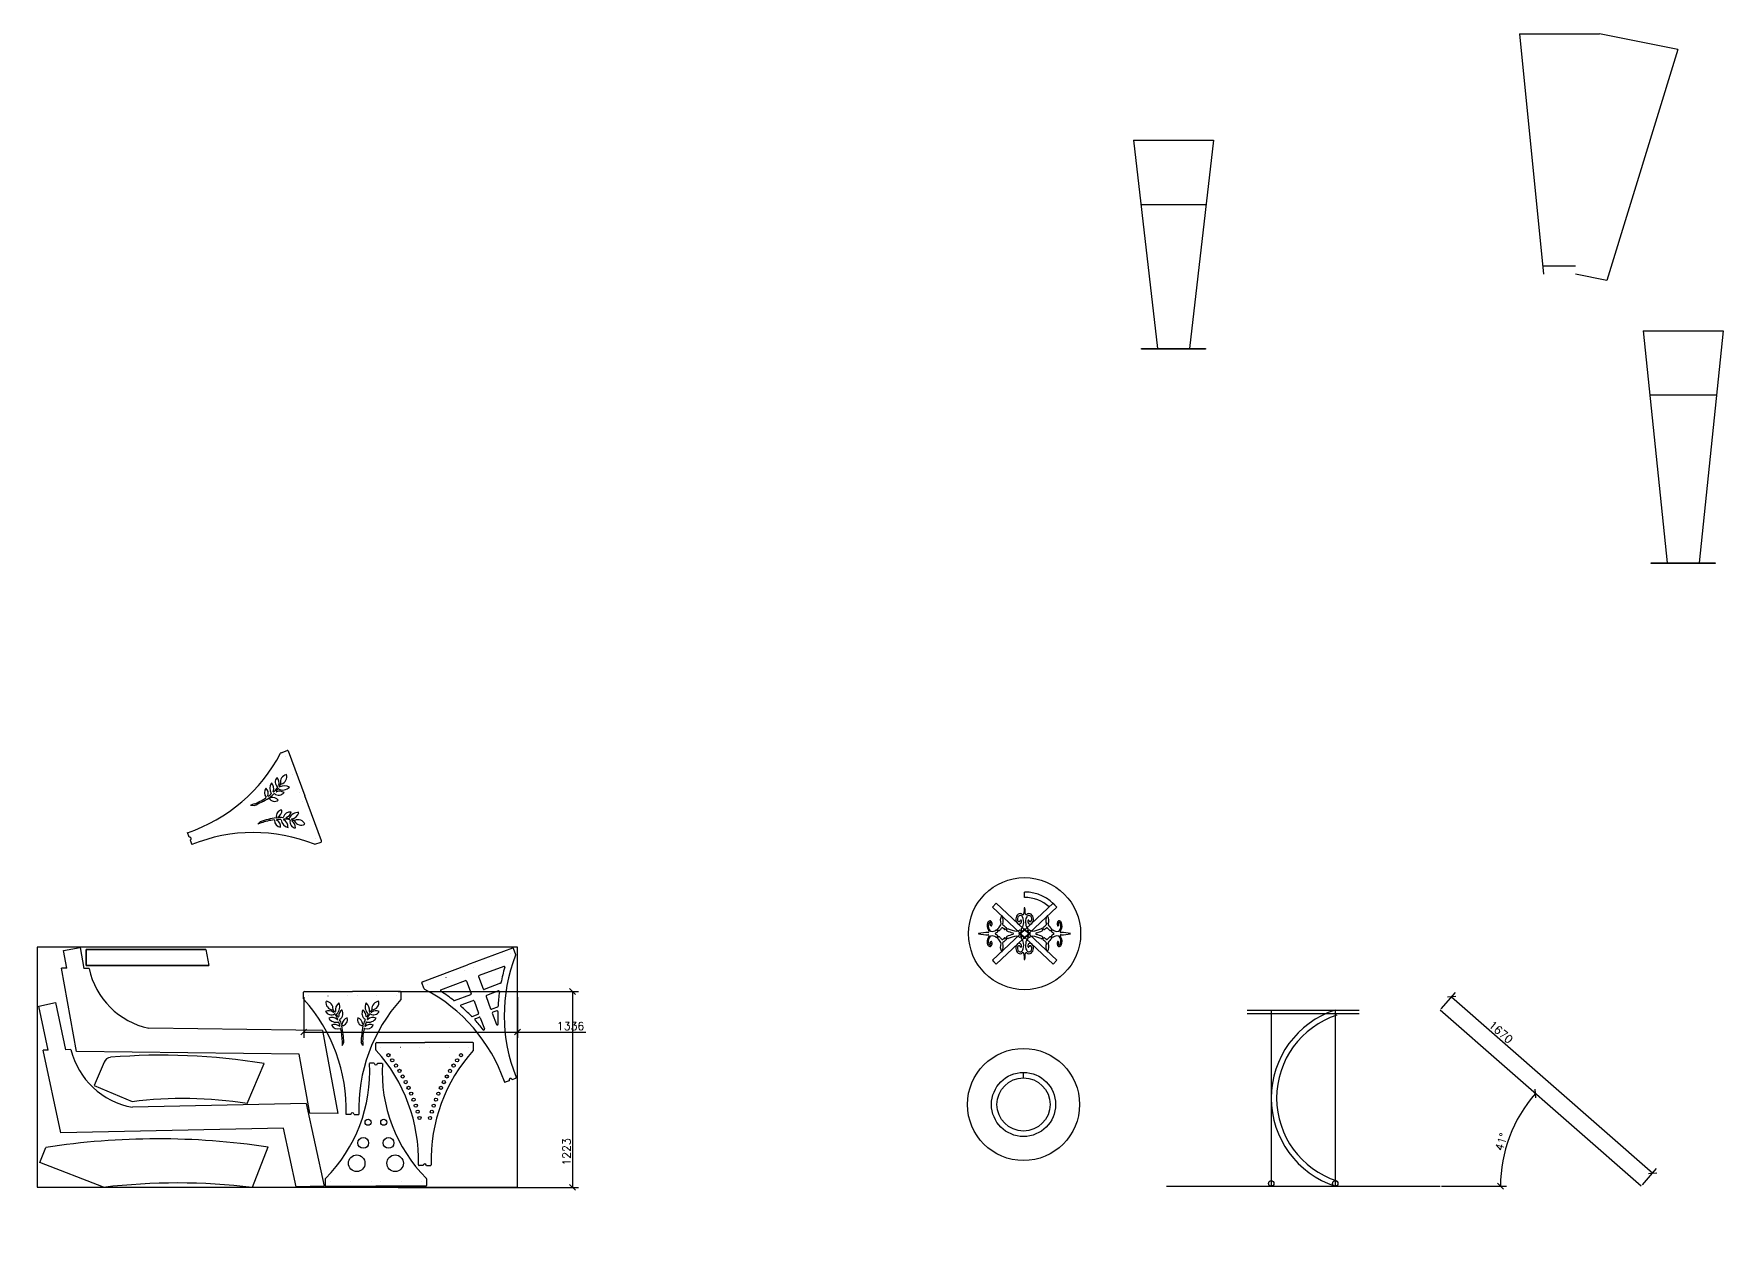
# Model space of a CAD drawing. Header units: millimetres. Extents: x -25270 to 56616, y 992 to 38275.
# Drawn here: x -18900 to -8347, y 12642 to 20163 of the extents above; entities that cross this region are included whole.
import ezdxf

# ---------------------------------------------------------------- set-up
doc = ezdxf.new("R2010")
doc.units = ezdxf.units.MM
doc.layers.add('Axe', color=1, linetype='Continuous')
doc.layers.add('POTCACH', color=7, linetype='Continuous')
doc.styles.add('DETX4', font='romans.shx', dxfattribs={"height": 50})
doc.dimstyles.new('DETX4', dxfattribs={"dimtxt": 50, "dimasz": 37, "dimexe": 37, "dimexo": 10, "dimgap": 12, "dimtad": 1, "dimdec": 0, "dimdsep": 46, "dimtxsty": 'DETX4', "dimblk": 'OBLIQUE', "dimcen": 0.09, "dimadec": 0, "dimazin": 0, "dimtfac": 1, "dimtdec": 0, "dimtix": 1, "dimtofl": 0, "dimtmove": 0, "dimatfit": 3, "dimldrblk": 'OBLIQUE', "dimfxl": 1, "dimtolj": 1, "dimtzin": 0, "dimarcsym": 0})

# ---------------------------------------------------------------- blocks, each defined once
blk = doc.blocks.new('A$C732B7F63')
at = {"layer": 'POTCACH'}
for p, q in [((866, 607), (1293, 607)), ((1293, 607), (1293, 506)), ((0, 0), (0, 271))]:
    blk.add_line(p, q, dxfattribs=at)
for centre, radius, start, end in [((-980, 4077), 3930, 284.4375, 298.0175), ((-1022, 4513), 4627, 282.7562, 300.0119)]:
    blk.add_arc(centre, radius, start, end, dxfattribs=at)
blk = doc.blocks.new('A$C12AD0848')
at = {"layer": 'POTCACH'}
for p, q in [((925, 269), (925, 540)), ((0, 158), (0, 0)), ((0, 0), (257, 0))]:
    blk.add_line(p, q, dxfattribs=at)
for centre, radius, start, end in [((1835, -3248), 3896, 103.507, 117.6845), ((1550, -2245), 2590, 103.9663, 119.9402), ((50, 158), 50, 120.0108, 180)]:
    blk.add_arc(centre, radius, start, end, dxfattribs=at)
blk = doc.blocks.new('A$C11045A7F')
at = {"layer": 'POTCACH'}
for p, q in [((948, 1536), (741, 470)), ((1068, 1366), (803, 0)), ((308, 170), (302, 138)), ((281, 32), (275, 0)), ((803, 0), (275, 0))]:
    blk.add_line(p, q, dxfattribs=at)
for points in [[(948, 1536), (1476, 1536), (1443, 1366), (1068, 1366)], [(281, 32), (0, 32), (0, 138), (302, 138)]]:
    blk.add_lwpolyline(points, dxfattribs=at)
blk.add_arc((293, 655), 485, 271.7926, 337.5983, dxfattribs=at)
blk = doc.blocks.new('A$C29BE4251')
for p, q in [((0, 722), (0, 763)), ((5, 768), (316, 768)), ((627, 768), (316, 768)), ((316, 768), (316, 768)), ((316, 768), (316, 768)), ((632, 722), (632, 763)), ((306, 0), (276, 0)), ((326, 0), (356, 0))]:
    blk.add_line(p, q)
for centre, radius in [((196, 624), 51.7), ((436, 624), 51.7), ((237, 497), 33.6), ((395, 497), 33.6), ((267, 368), 18.8), ((365, 368), 18.8)]:
    blk.add_circle(centre, radius)
for centre, radius, start, end in [((5, 763), 5, 90, 180), ((627, 763), 5, 0, 90), ((5, 722), 5, 180, 224.9812), ((5, 722), 5, 180, 224.9812), ((-666, 52), 943, 356.85, 44.9812), ((1298, 52), 943, 135.0188, 183.15), ((627, 722), 5, 315.0188, 0), ((316, 0), 10, 0, 180)]:
    blk.add_arc(centre, radius, start, end)
at = {"layer": 'POTCACH'}
for p, q in [((30, 740), (30, 740)), ((158, 740), (158, 740)), ((286, 740), (286, 740)), ((346, 740), (346, 740)), ((474, 740), (474, 740)), ((602, 740), (602, 740))]:
    blk.add_line(p, q, dxfattribs=at)
blk = doc.blocks.new('A$C5C5D1D19')
for p, q in [((0, 722), (0, 763)), ((5, 768), (305, 768)), ((605, 768), (305, 768)), ((610, 722), (610, 763)), ((241, 454), (241, 431)), ((241, 430), (251, 450)), ((369, 430), (359, 450)), ((369, 454), (369, 431)), ((295, 0), (265, 0)), ((315, 0), (345, 0))]:
    blk.add_line(p, q)
for centre, radius, start, end in [((5, 763), 5, 90, 180), ((605, 763), 5, 0, 90), ((5, 722), 5, 180, 222.0372), ((-761, 31), 1027, 358.2585, 42.0372), ((157, 600), 47.5, 54.5503, 114.9228), ((172, 660), 38.1, 205.7988, 304.5813), ((186, 699), 46.8, 171.4764, 262.3739), ((137, 660), 46.8, 355.6806, 86.2469), ((180, 651), 2, 32.9525, 82.3739), ((-131, 449), 373, 31.0252, 32.9525), ((185, 656), 2, 175.6806, 220.4828), ((-44, 460), 299, 36.9446, 40.4828), ((186, 640), 2, 234.5503, 31.0252), ((197, 641), 2, 216.9446, 9.2694), ((255, 651), 57.1, 128.0831, 189.2694), ((167, 671), 58.9, 312.4962, 25.5226), ((270, 612), 50.8, 126.1481, 180.6785), ((203, 631), 42.8, 301.9368, 31.3104), ((1371, 31), 1027, 137.9628, 181.7415), ((407, 631), 42.8, 148.6896, 238.0632), ((340, 612), 50.8, 359.3215, 53.8519), ((443, 671), 58.9, 154.4774, 227.5038), ((355, 651), 57.1, 350.7306, 51.9169), ((413, 641), 2, 170.7306, 323.0554), ((654, 460), 299, 139.5172, 143.0554), ((438, 660), 38.1, 235.4187, 334.2012), ((741, 449), 373, 147.0475, 148.9748), ((424, 640), 2, 148.9748, 305.4497), ((452, 600), 47.5, 65.0772, 125.4497), ((473, 660), 46.8, 93.7531, 184.3194), ((425, 656), 2, 319.5172, 4.3194), ((430, 651), 2, 97.6261, 147.0475), ((424, 699), 46.8, 277.6261, 8.5236), ((605, 722), 5, 317.9628, 0), ((177, 556), 48.9, 47.7777, 114.3735), ((205, 633), 57.8, 214.0054, 282.0804), ((194, 518), 43.7, 47.5497, 116.5671), ((214, 580), 45.3, 209.6908, 289.1178), ((194, 627), 2, 39.8886, 124.5813), ((130, 573), 85.6, 14.2002, 39.8886), ((208, 626), 2, 132.4962, 213.2736), ((-44, 460), 299, 30.127, 33.2736), ((211, 594), 2, 227.7777, 14.2002), ((217, 612), 2, 210.127, 0.6785), ((217, 574), 2, 19.7024, 102.0804), ((-131, 449), 373, 16.0769, 19.7024), ((225, 552), 2, 227.5497, 16.0769), ((227, 593), 2, 121.9368, 208.1154), ((106, 528), 135, 15.1572, 28.1154), ((229, 535), 2, 13.3774, 109.1178), ((-131, 449), 373, 0.6839, 13.3774), ((238, 564), 2, 195.1572, 354.097), ((241, 553), 2, 95.3833, 190.7071), ((-471, 418), 723, 2.5299, 10.7071), ((286, 559), 46, 107.8117, 174.097), ((237, 591), 36.6, 275.3833, 18.5225), ((373, 591), 36.6, 161.4775, 264.6167), ((324, 559), 46, 5.903, 72.1883), ((1081, 418), 723, 169.2929, 177.4701), ((369, 553), 2, 349.2929, 84.6167), ((741, 449), 373, 166.6226, 179.3161), ((372, 564), 2, 185.903, 344.8428), ((504, 528), 135, 151.8846, 164.8428), ((381, 535), 2, 70.8822, 166.6226), ((396, 580), 45.3, 250.8822, 330.3092), ((741, 449), 373, 160.2976, 163.9231), ((385, 552), 2, 163.9231, 312.4503), ((383, 593), 2, 331.8846, 58.0632), ((416, 518), 43.7, 63.4329, 132.4503), ((392, 574), 2, 77.9196, 160.2976), ((393, 612), 2, 179.3215, 329.873), ((405, 633), 57.8, 257.9196, 325.9946), ((654, 460), 299, 146.7264, 149.873), ((398, 594), 2, 165.7998, 312.2223), ((479, 573), 85.6, 140.1114, 165.7998), ((433, 556), 48.9, 65.6265, 132.2223), ((402, 626), 2, 326.7264, 47.5038), ((415, 627), 2, 55.4187, 140.1114), ((305, 0), 10, 0, 180)]:
    blk.add_arc(centre, radius, start, end)
at = {"layer": 'POTCACH'}
for p, q in [((30, 740), (30, 740)), ((152, 740), (153, 740)), ((275, 740), (275, 740)), ((335, 740), (335, 740)), ((457, 740), (457, 740)), ((580, 740), (580, 740))]:
    blk.add_line(p, q, dxfattribs=at)
blk = doc.blocks.new('_OBLIQUE')
at = {"color": 0, "linetype": 'ByBlock'}
blk.add_line((-0.5, -0.5), (0.5, 0.5), dxfattribs=at)
blk = doc.blocks.new('*D84')
at = {"color": 0, "lineweight": -2, "transparency": 16777216}
blk.add_line((-10106, 12967), (-9701, 12967), dxfattribs=at)
blk.add_arc((-8859, 12967), 879, 138.8108, 180, dxfattribs=at)
at = {"layer": 'Defpoints', "color": 0, "transparency": 16777216}
for p in [(-10116, 14067), (-9639, 13373), (-11825, 12967), (-10116, 12967), (-8859, 12967)]:
    blk.add_point(p, dxfattribs=at)
at = {"color": 0, "lineweight": -2, "transparency": 16777216, "xscale": 37, "yscale": 37, "zscale": 37}
for p, rotation in [((-9520, 13546), 48.81084799381671), ((-9738, 12967), 270)]:
    blk.add_blockref('_OBLIQUE', p, dxfattribs=dict(at, rotation=rotation))
at = {"color": 0, "transparency": 16777216, "insert": (-9732, 13244), "char_height": 50, "attachment_point": 5, "rotation": 72.4034, "style": 'DETX4'}
blk.add_mtext('\\A1;41°', dxfattribs=at)
blk = doc.blocks.new('*D85')
at = {"color": 0, "lineweight": -2, "transparency": 16777216}
for p, q in [((-10109, 14075), (-10020, 14177)), ((-10044, 14149), (-8787, 13049)), ((-8852, 12975), (-8763, 13077))]:
    blk.add_line(p, q, dxfattribs=at)
at = {"layer": 'Defpoints', "color": 0, "transparency": 16777216}
for p in [(-10116, 14067), (-8787, 13049), (-8859, 12967)]:
    blk.add_point(p, dxfattribs=at)
at = {"color": 0, "lineweight": -2, "transparency": 16777216, "xscale": 37, "yscale": 37, "zscale": 37}
for p, rotation in [((-10044, 14149), 138.8108479938166), ((-8787, 13049), 318.8108479938165)]:
    blk.add_blockref('_OBLIQUE', p, dxfattribs=dict(at, rotation=rotation))
at = {"color": 0, "transparency": 16777216, "insert": (-9736, 13929), "char_height": 50, "attachment_point": 5, "rotation": 318.8108, "style": 'DETX4'}
blk.add_mtext('\\A1;1670', dxfattribs=at)
blk = doc.blocks.new('A$C0C0F7FC1')
for p, q in [((0, 722), (0, 763)), ((5, 768), (305, 768)), ((605, 768), (305, 768)), ((610, 722), (610, 763)), ((95, 680), (260, 680)), ((265, 675), (265, 593)), ((345, 675), (345, 593)), ((514, 680), (350, 680)), ((151, 588), (260, 588)), ((180, 548), (260, 548)), ((265, 543), (265, 461)), ((345, 543), (345, 461)), ((459, 588), (350, 588)), ((430, 548), (350, 548)), ((220, 456), (260, 456)), ((233, 436), (260, 436)), ((265, 431), (265, 356)), ((345, 431), (345, 356)), ((389, 456), (350, 456)), ((377, 436), (350, 436)), ((295, 0), (270, 0)), ((315, 0), (340, 0))]:
    blk.add_line(p, q)
for centre, radius, start, end in [((5, 763), 5, 90, 180), ((605, 763), 5, 0, 90), ((5, 722), 5, 180, 222.0372), ((-761, 31), 1027, 358.5448, 42.0372), ((95, 675), 5, 90, 216.929), ((-761, 31), 1067, 31.6211, 36.929), ((260, 675), 5, 0, 90), ((1371, 31), 1027, 137.9628, 181.4552), ((350, 675), 5, 90, 180), ((1371, 31), 1067, 143.071, 148.3789), ((514, 675), 5, 323.071, 90), ((605, 722), 5, 317.9628, 0), ((151, 593), 5, 211.6211, 270), ((180, 543), 5, 90, 208.5312), ((-761, 31), 1067, 23.6477, 28.5312), ((260, 593), 5, 270, 0), ((260, 543), 5, 0, 90), ((350, 593), 5, 180, 270), ((350, 543), 5, 90, 180), ((1371, 31), 1067, 151.4688, 156.3523), ((430, 543), 5, 331.4688, 90), ((459, 593), 5, 270, 328.3789), ((220, 461), 5, 203.6477, 270), ((233, 431), 5, 90, 201.9078), ((-761, 31), 1067, 17.6559, 21.9078), ((260, 461), 5, 270, 0), ((260, 431), 5, 0, 90), ((350, 461), 5, 180, 270), ((350, 431), 5, 90, 180), ((1371, 31), 1067, 158.0922, 162.3441), ((377, 431), 5, 338.0922, 90), ((389, 461), 5, 270, 336.3523), ((260, 356), 5, 197.6559, 0), ((350, 356), 5, 180, 342.3441), ((270, 5), 5, 178.5448, 270), ((305, 0), 10, 0, 180), ((340, 5), 5, 270, 1.4552)]:
    blk.add_arc(centre, radius, start, end)
at = {"layer": 'POTCACH'}
for p, q in [((30, 740), (30, 740)), ((152, 740), (153, 740)), ((275, 740), (275, 740)), ((335, 740), (335, 740)), ((457, 740), (457, 740)), ((580, 740), (580, 740))]:
    blk.add_line(p, q, dxfattribs=at)
blk = doc.blocks.new('A$C0FE32CBF')
for p, q in [((0, 722), (0, 763)), ((5, 768), (305, 768)), ((605, 768), (305, 768)), ((610, 722), (610, 763)), ((295, 0), (270, 0)), ((315, 0), (340, 0))]:
    blk.add_line(p, q)
for centre in [(78, 689), (102, 657), (125, 624), (485, 624), (507, 657), (531, 689), (147, 591), (167, 556), (186, 521), (424, 521), (443, 556), (463, 591), (204, 485), (220, 449), (390, 449), (406, 485), (235, 411), (249, 374), (261, 336), (349, 336), (361, 374), (375, 411), (272, 297), (338, 297)]:
    blk.add_circle(centre, 10)
for centre, radius, start, end in [((5, 763), 5, 90, 180), ((605, 763), 5, 0, 90), ((5, 722), 5, 180, 222.0372), ((-761, 31), 1027, 358.5448, 42.0372), ((1371, 31), 1027, 137.9628, 181.4552), ((605, 722), 5, 317.9628, 0), ((270, 5), 5, 178.5448, 270), ((305, 0), 10, 0, 180), ((340, 5), 5, 270, 1.4552)]:
    blk.add_arc(centre, radius, start, end)
at = {"layer": 'POTCACH'}
for p, q in [((30, 740), (30, 740)), ((152, 740), (153, 740)), ((275, 740), (275, 740)), ((335, 740), (335, 740)), ((457, 740), (457, 740)), ((580, 740), (580, 740))]:
    blk.add_line(p, q, dxfattribs=at)
blk = doc.blocks.new('*D255')
at = {"layer": 'Defpoints', "color": 0, "transparency": 16777216}
for p in [(-17214, 14158), (-15878, 14158), (-15878, 13930)]:
    blk.add_point(p, dxfattribs=at)
at = {"layer": 'POTCACH', "color": 0, "lineweight": -2, "transparency": 16777216}
for p, q in [((-17214, 14148), (-17214, 13893)), ((-15878, 14148), (-15878, 13893)), ((-17214, 13930), (-15878, 13930)), ((-15878, 13930), (-15451, 13930))]:
    blk.add_line(p, q, dxfattribs=at)
at = {"layer": 'POTCACH', "color": 0, "lineweight": -2, "transparency": 16777216, "xscale": 37, "yscale": 37, "zscale": 37, "rotation": 180}
blk.add_blockref('_OBLIQUE', (-17214, 13930), dxfattribs=at)
at = {"layer": 'POTCACH', "color": 0, "lineweight": -2, "transparency": 16777216, "xscale": 37, "yscale": 37, "zscale": 37}
blk.add_blockref('_OBLIQUE', (-15878, 13930), dxfattribs=at)
at = {"layer": 'POTCACH', "color": 0, "transparency": 16777216, "insert": (-15547, 13967), "char_height": 50, "attachment_point": 5, "style": 'DETX4'}
blk.add_mtext('\\A1;1336', dxfattribs=at)
blk = doc.blocks.new('*D256')
at = {"layer": 'Defpoints', "color": 0, "transparency": 16777216}
for p in [(-16634, 14183), (-16634, 12960), (-15535, 12960)]:
    blk.add_point(p, dxfattribs=at)
at = {"layer": 'POTCACH', "color": 0, "lineweight": -2, "transparency": 16777216}
for p, q in [((-16624, 14183), (-15498, 14183)), ((-15535, 14183), (-15535, 12960)), ((-16624, 12960), (-15498, 12960))]:
    blk.add_line(p, q, dxfattribs=at)
at = {"layer": 'POTCACH', "color": 0, "lineweight": -2, "transparency": 16777216, "xscale": 37, "yscale": 37, "zscale": 37}
for p, rotation in [((-15535, 14183), 90), ((-15535, 12960), 270)]:
    blk.add_blockref('_OBLIQUE', p, dxfattribs=dict(at, rotation=rotation))
at = {"layer": 'POTCACH', "color": 0, "transparency": 16777216, "insert": (-15572, 13181), "char_height": 50, "attachment_point": 5, "rotation": 90, "style": 'DETX4'}
blk.add_mtext('\\A1;1223', dxfattribs=at)

msp = doc.modelspace()

# ---------------------------------------------------------------- linework, layer by layer
for p, q in [((-9619.6, 20163.4), (-9119.6, 20163.4)), ((-9619.6, 20163.4), (-9469.6, 18663.4)), ((-8629.5, 20064.4), (-9119.6, 20163.4)), ((-8629.5, 20064.4), (-9073.6, 18623.8)), ((-12030.7, 19498.3), (-11530.7, 19498.3)), ((-12030.7, 19498.3), (-11880.7, 18198.3)), ((-11530.7, 19498.3), (-11680.7, 18198.3)), ((-11530.7, 19498.3), (-11680.7, 18198.3)), ((-11984.6, 19098.3), (-11576.9, 19098.3)), ((-9469.6, 18713.4), (-9269.6, 18713.4)), ((-9073.6, 18623.8), (-9269.6, 18663.4)), ((-8846.9, 18309.2), (-8346.9, 18309.2)), ((-8846.9, 18309.2), (-8696.9, 16859.2)), ((-8346.9, 18309.2), (-8496.9, 16859.2)), ((-8346.9, 18309.2), (-8496.9, 16859.2)), ((-11880.7, 18198.3), (-11680.7, 18198.3)), ((-8803, 17909.2), (-8390.8, 17909.2)), ((-8696.9, 16859.2), (-8496.9, 16859.2)), ((-12710.8, 14770.1), (-12710.8, 14804.1)), ((-11320.3, 14067.4), (-10620.3, 14067.4)), ((-11320.3, 14046.4), (-10620.3, 14046.4)), ((-11170.3, 14067.4), (-11170.3, 12967.4)), ((-10770.3, 14067.4), (-10770.3, 12967.4)), ((-8858.8, 12967.4), (-10115.8, 14067.4)), ((-12717.5, 13643.4), (-12717.5, 13677.4)), ((-11824.9, 12967.4), (-10115.8, 12967.4))]:
    msp.add_line(p, q)
for points in [[(-11980.7, 18198.3), (-11580.7, 18198.3), (-11580.7, 18194.3), (-11980.7, 18194.3)], [(-8796.9, 16859.2), (-8396.9, 16859.2), (-8396.9, 16855.2), (-8796.9, 16855.2)], [(-12532.8, 14734.4), (-12509.5, 14709.6), (-12888.7, 14353.7), (-12912, 14378.5)], [(-12888.7, 14734.4), (-12912, 14709.6), (-12532.8, 14353.7), (-12509.5, 14378.5)]]:
    msp.add_lwpolyline(points, close=True)
for centre, radius in [((-12710.8, 14544.1), 350), ((-12717.5, 13477.4), 350), ((-12717.5, 13477.4), 200), ((-12717.5, 13477.4), 166), ((-11170.3, 12984.4), 17), ((-10770.3, 12984.4), 17)]:
    msp.add_circle(centre, radius)
for centre, radius, start, end in [((-12710.8, 14544.1), 260, 39.43297, 90), ((-12710.8, 14544.1), 226, 47.49584, 90), ((-12710.8, 14544.1), 260, 219.43297, 226.93084), ((-10592.2, 13517.4), 578.1, 107.94525, 252.05475), ((-10592.2, 13517.4), 544.1, 107.94525, 252.05475)]:
    msp.add_arc(centre, radius, start, end)
at = {"layer": 'Axe'}
for p, q in [((-12883.9, 14566), (-12880.1, 14562.5)), ((-12878.4, 14567.7), (-12874.7, 14564.4)), ((-12829.1, 14571.4), (-12825.3, 14574.9)), ((-12822.3, 14570.8), (-12818.4, 14574.4)), ((-12737.1, 14564.5), (-12733.2, 14560.9)), ((-12731.3, 14565.9), (-12727.6, 14562.6)), ((-12693.9, 14562.6), (-12690.2, 14565.9)), ((-12688.3, 14560.9), (-12684.4, 14564.5)), ((-12599.2, 14570.8), (-12603.1, 14574.4)), ((-12592.4, 14571.4), (-12596.2, 14574.9)), ((-12543.1, 14567.7), (-12546.9, 14564.4)), ((-12537.6, 14566), (-12541.4, 14562.5)), ((-12883.9, 14522.1), (-12880.1, 14525.6)), ((-12878.4, 14520.4), (-12874.7, 14523.7)), ((-12829.1, 14516.7), (-12825.3, 14513.2)), ((-12822.3, 14517.3), (-12818.4, 14513.7)), ((-12737.1, 14523.7), (-12733.2, 14527.2)), ((-12731.3, 14522.2), (-12727.6, 14525.5)), ((-12693.9, 14525.5), (-12690.2, 14522.2)), ((-12688.3, 14527.2), (-12684.4, 14523.7)), ((-12599.2, 14517.3), (-12603.1, 14513.7)), ((-12592.4, 14516.7), (-12596.2, 14513.2)), ((-12543.1, 14520.4), (-12546.9, 14523.7)), ((-12537.6, 14522.1), (-12541.4, 14525.6))]:
    msp.add_line(p, q, dxfattribs=at)
for centre, radius, start, end in [((-12738.4, 14649.3), 20.4, 48.86465, 127.73944), ((-12721.1, 14669.2), 6, 228.86465, 359.80802), ((-12414.8, 14668.2), 300.3, 172.93018, 179.80802), ((-12710.8, 14702), 3.76, 56.6178, 123.3822), ((-12710.8, 14702), 3.76, 56.6178, 123.3822), ((-13006.7, 14668.2), 300.3, 0.19198, 7.06982), ((-12700.4, 14669.2), 6, 180.19198, 311.13535), ((-12683.1, 14649.3), 20.4, 52.26056, 131.13535), ((-12892.5, 14592.9), 52.4, 153.51541, 217.34744), ((-12926.5, 14608.5), 15.1, 76.53526, 149.21174), ((-12897.6, 14591), 40.4, 144.96306, 190.94564), ((-12907.4, 14586.3), 30, 185.754, 240.89102), ((-12926.9, 14608.5), 6.85, 335.46209, 123.53115), ((-12917.9, 14600.2), 7.81, 142.62607, 255.04717), ((-12922.9, 14607.4), 2.78, 242.91614, 321.30291), ((-12933.6, 14605.6), 20.6, 324.09324, 58.72786), ((-12920, 14598.1), 5.46, 270.08459, 303.34149), ((-12940.8, 14646.1), 94.4, 292.87442, 302.5717), ((-12887.3, 14562.3), 5, 48.00898, 122.5717), ((-12875, 14571.5), 5, 131.38664, 228.00898), ((-12940.8, 14646.1), 94.4, 311.38664, 330.62628), ((-12871.3, 14568.1), 5, 228.00898, 311.70503), ((-12940.8, 14646.1), 109.4, 311.70503, 322.25007), ((-12809.4, 14626.7), 53.4, 147.55891, 203.83457), ((-12863.7, 14602.7), 6, 330.62628, 23.83457), ((-12853.1, 14654.2), 1.76, 40.17062, 139.82938), ((-12850.3, 14576), 5, 50.51168, 142.25007), ((-12897.4, 14626.5), 53.9, 337.37685, 32.29559), ((-12842, 14603.5), 6, 157.37685, 225.65969), ((-12750.5, 14697.2), 152, 230.51168, 236.089), ((-12750.5, 14697.2), 137, 225.65969, 236.59621), ((-12832.5, 14575.2), 5, 236.089, 311.99102), ((-12828.6, 14578.6), 5, 311.99102, 56.59621), ((-12819, 14567.1), 5, 131.99102, 242.21031), ((-12815, 14570.7), 5, 62.95511, 131.99102), ((-12750.5, 14697.2), 137, 242.95511, 265.79715), ((-12725.2, 14634.2), 40.5, 129.48043, 222.31714), ((-12762.8, 14605.2), 44.7, 272.89775, 296.61902), ((-12734.7, 14634.9), 21.5, 147.83266, 225.46444), ((-12745.9, 14619.1), 15.3, 232.88901, 33.12482), ((-12737.7, 14640.3), 16.5, 33.80105, 158.0899), ((-12746.7, 14628.8), 9.7, 251.49199, 351.54554), ((-12740.5, 14560.7), 5, 48.00898, 116.61902), ((-12735.1, 14625.9), 2.52, 38.65507, 144.0437), ((-12728, 14569.7), 5, 134.40486, 228.00898), ((-12762.8, 14605.2), 44.7, 314.40486, 357.15664), ((-12784.6, 14618.2), 68.2, 347.09569, 27.26393), ((-12762.8, 14605.2), 59.7, 314.73472, 323.5017), ((-12710.8, 14566.7), 5, 36.4983, 143.5017), ((-12658.7, 14605.2), 59.7, 216.4983, 225.26528), ((-12636.9, 14618.2), 68.2, 152.73607, 192.90431), ((-12658.7, 14605.2), 44.7, 182.84336, 225.59514), ((-12683.8, 14640.3), 16.5, 21.9101, 146.19895), ((-12675.6, 14619.1), 15.3, 146.87518, 307.11099), ((-12693.5, 14569.7), 5, 311.99102, 45.59514), ((-12686.4, 14625.9), 2.52, 35.9563, 141.34493), ((-12674.8, 14628.8), 9.7, 188.45446, 288.50801), ((-12681, 14560.7), 5, 63.38098, 131.99102), ((-12658.7, 14605.2), 44.7, 243.38098, 267.10225), ((-12686.8, 14634.9), 21.5, 314.53556, 32.16734), ((-12696.3, 14634.2), 40.5, 317.68286, 50.51957), ((-12671, 14697.2), 137, 274.20285, 297.04489), ((-12606.5, 14570.7), 5, 48.00898, 117.04489), ((-12602.5, 14567.1), 5, 297.78969, 48.00898), ((-12592.9, 14578.6), 5, 123.40379, 228.00898), ((-12671, 14697.2), 137, 303.40379, 314.34031), ((-12589, 14575.2), 5, 228.00898, 303.911), ((-12671, 14697.2), 152, 303.911, 309.48832), ((-12524.2, 14626.5), 53.9, 147.70441, 202.62315), ((-12579.5, 14603.5), 6, 314.34031, 22.62315), ((-12571.2, 14576), 5, 37.74993, 129.48832), ((-12568.4, 14654.2), 1.76, 40.17062, 139.82938), ((-12480.7, 14646.1), 109.4, 217.74993, 228.29497), ((-12612.1, 14626.7), 53.4, 336.16543, 32.44109), ((-12557.8, 14602.7), 6, 156.16543, 209.37372), ((-12480.7, 14646.1), 94.4, 209.37372, 228.61336), ((-12550.2, 14568.1), 5, 228.29497, 311.99102), ((-12546.5, 14571.5), 5, 311.99102, 48.61336), ((-12534.3, 14562.3), 5, 57.4283, 131.99102), ((-12480.7, 14646.1), 94.4, 237.4283, 247.12558), ((-12487.9, 14605.6), 20.6, 121.27214, 215.90676), ((-12501.5, 14598.1), 5.46, 236.65851, 269.91541), ((-12503.6, 14600.2), 7.81, 284.95283, 37.37393), ((-12494.6, 14608.5), 6.85, 56.46885, 204.53791), ((-12498.6, 14607.4), 2.78, 218.69709, 297.08386), ((-12514.1, 14586.3), 30, 299.10898, 354.246), ((-12495, 14608.5), 15.1, 30.78826, 103.46474), ((-12523.9, 14591), 40.4, 349.05436, 35.03694), ((-12529, 14592.9), 52.4, 322.65256, 26.48459), ((-12996.6, 14544.1), 1.5, 126.93556, 233.0636), ((-12996.6, 14544.1), 1.5, 126.9364, 233.06444), ((-12943.5, 14313.9), 237.6, 88.93588, 103.15294), ((-12943.5, 14774.2), 237.6, 256.84706, 271.06412), ((-12892.5, 14495.2), 52.4, 142.65256, 206.48459), ((-12926.5, 14479.6), 15.1, 210.78826, 283.46474), ((-12938.9, 14557.4), 6, 268.93588, 37.34744), ((-12938.9, 14530.7), 6, 322.65256, 91.06412), ((-12897.6, 14497.1), 40.4, 169.05436, 215.03694), ((-12907.4, 14501.8), 30, 119.10898, 174.246), ((-12926.9, 14479.6), 6.85, 236.46885, 24.53791), ((-12917.9, 14487.9), 7.81, 104.95283, 217.37393), ((-12922.9, 14480.7), 2.78, 38.69709, 117.08386), ((-12933.6, 14482.5), 20.6, 301.27214, 35.90676), ((-12911.2, 14590.9), 32.6, 250.63062, 282.68603), ((-12911.2, 14497.3), 32.6, 77.31397, 109.36938), ((-12920, 14490), 5.46, 56.65851, 89.91541), ((-12940.8, 14442.1), 94.4, 57.4283, 67.12558), ((-12888.9, 14544.1), 5, 116.96127, 243.03873), ((-12940.8, 14646.1), 109.4, 296.96127, 303.32788), ((-12940.8, 14442.1), 109.4, 56.67212, 63.03873), ((-12887.3, 14525.9), 5, 237.4283, 311.99102), ((-12883.4, 14558.8), 5, 303.32788, 48.00898), ((-12883.4, 14529.3), 5, 311.99102, 56.67212), ((-12875, 14516.7), 5, 131.99102, 228.61336), ((-12940.8, 14442.1), 94.4, 29.37372, 48.61336), ((-12871.3, 14520), 5, 48.29497, 131.99102), ((-12940.8, 14442.1), 109.4, 37.74993, 48.29497), ((-12809.4, 14461.4), 53.4, 156.16543, 212.44109), ((-12863.7, 14485.4), 6, 336.16543, 29.37372), ((-12850.3, 14512.1), 5, 217.74993, 309.48832), ((-12897.4, 14461.6), 53.9, 327.70441, 22.62315), ((-12842, 14484.6), 6, 134.34031, 202.62315), ((-12750.5, 14390.9), 152, 123.911, 129.48832), ((-12750.5, 14390.9), 137, 123.40379, 134.34031), ((-12832.5, 14513), 5, 48.00898, 123.911), ((-12828.6, 14509.5), 5, 303.40379, 48.00898), ((-12819, 14521), 5, 117.78969, 228.00898), ((-12750.5, 14697.2), 152, 242.21031, 257.2033), ((-12750.5, 14390.9), 152, 102.7967, 117.78969), ((-12815, 14517.4), 5, 228.00898, 297.04489), ((-12750.5, 14390.9), 137, 94.20285, 117.04489), ((-12785.2, 14544.1), 5, 282.7967, 77.2033), ((-12725.2, 14453.9), 40.5, 137.68286, 230.51957), ((-12762.8, 14483), 44.7, 63.38098, 87.10225), ((-12734.7, 14453.2), 21.5, 134.53556, 212.16734), ((-12745.9, 14469), 15.3, 326.87518, 127.11099), ((-12746.7, 14459.3), 9.7, 8.45446, 108.50801), ((-12741.5, 14544.1), 5, 109.17316, 250.82684), ((-12762.8, 14605.2), 59.7, 289.17316, 298.65691), ((-12762.8, 14483), 59.7, 61.34309, 70.82684), ((-12740.5, 14527.4), 5, 243.38098, 311.99102), ((-12735.1, 14462.2), 2.52, 215.9563, 321.34493), ((-12736.5, 14557.2), 5, 298.65691, 48.00898), ((-12736.5, 14530.9), 5, 311.99102, 61.34309), ((-12728, 14518.5), 5, 131.99102, 225.59514), ((-12762.8, 14483), 44.7, 2.84336, 45.59514), ((-12724.3, 14566.3), 5, 228.00898, 314.73472), ((-12724.3, 14521.8), 5, 45.26528, 131.99102), ((-12784.6, 14469.9), 68.2, 332.73607, 12.90431), ((-12762.8, 14483), 59.7, 36.4983, 45.26528), ((-12710.8, 14521.4), 5, 216.4983, 323.5017), ((-12658.7, 14483), 59.7, 134.73472, 143.5017), ((-12636.9, 14469.9), 68.2, 167.09569, 207.26393), ((-12658.7, 14483), 44.7, 134.40486, 177.15664), ((-12697.2, 14566.3), 5, 225.26528, 311.99102), ((-12697.2, 14521.8), 5, 48.00898, 134.73472), ((-12675.6, 14469), 15.3, 52.88901, 213.12482), ((-12693.5, 14518.5), 5, 314.40486, 48.00898), ((-12685, 14557.2), 5, 131.99102, 241.34309), ((-12685, 14530.9), 5, 118.65691, 228.00898), ((-12686.4, 14462.2), 2.52, 218.65507, 324.0437), ((-12658.7, 14605.2), 59.7, 241.34309, 250.82684), ((-12658.7, 14483), 59.7, 109.17316, 118.65691), ((-12681, 14527.4), 5, 228.00898, 296.61902), ((-12674.8, 14459.3), 9.7, 71.49199, 171.54554), ((-12658.7, 14483), 44.7, 92.89775, 116.61902), ((-12680, 14544.1), 5, 289.17316, 70.82684), ((-12686.8, 14453.2), 21.5, 327.83266, 45.46444), ((-12696.3, 14453.9), 40.5, 309.48043, 42.31714), ((-12671, 14390.9), 137, 62.95511, 85.79715), ((-12636.3, 14544.1), 5, 102.7967, 257.2033), ((-12671, 14697.2), 152, 282.7967, 297.78969), ((-12671, 14390.9), 152, 62.21031, 77.2033), ((-12606.5, 14517.4), 5, 242.95511, 311.99102), ((-12602.5, 14521), 5, 311.99102, 62.21031), ((-12592.9, 14509.5), 5, 131.99102, 236.59621), ((-12671, 14390.9), 137, 45.65969, 56.59621), ((-12589, 14513), 5, 56.089, 131.99102), ((-12671, 14390.9), 152, 50.51168, 56.089), ((-12524.2, 14461.6), 53.9, 157.37685, 212.29559), ((-12579.5, 14484.6), 6, 337.37685, 45.65969), ((-12571.2, 14512.1), 5, 230.51168, 322.25007), ((-12480.7, 14442.1), 109.4, 131.70503, 142.25007), ((-12612.1, 14461.4), 53.4, 327.55891, 23.83457), ((-12557.8, 14485.4), 6, 150.62628, 203.83457), ((-12480.7, 14442.1), 94.4, 131.38664, 150.62628), ((-12550.2, 14520), 5, 48.00898, 131.70503), ((-12546.5, 14516.7), 5, 311.38664, 48.00898), ((-12538.1, 14558.8), 5, 131.99102, 236.67212), ((-12538.1, 14529.3), 5, 123.32788, 228.00898), ((-12480.7, 14646.1), 109.4, 236.67212, 243.03873), ((-12480.7, 14442.1), 109.4, 116.96127, 123.32788), ((-12534.3, 14525.9), 5, 228.00898, 302.5717), ((-12480.7, 14442.1), 94.4, 112.87442, 122.5717), ((-12532.6, 14544.1), 5, 296.96127, 63.03873), ((-12510.3, 14590.9), 32.6, 257.31397, 289.36938), ((-12510.3, 14497.3), 32.6, 70.63062, 102.68603), ((-12487.9, 14482.5), 20.6, 144.09324, 238.72786), ((-12501.5, 14490), 5.46, 90.08459, 123.34149), ((-12503.6, 14487.9), 7.81, 322.62607, 75.04717), ((-12494.6, 14479.6), 6.85, 155.46209, 303.53115), ((-12498.6, 14480.7), 2.78, 62.91614, 141.30291), ((-12514.1, 14501.8), 30, 5.754, 60.89102), ((-12495, 14479.6), 15.1, 256.53526, 329.21174), ((-12523.9, 14497.1), 40.4, 324.96306, 10.94564), ((-12482.6, 14557.4), 6, 142.65256, 271.06412), ((-12482.6, 14530.7), 6, 88.93588, 217.34744), ((-12529, 14495.2), 52.4, 333.51541, 37.34744), ((-12478, 14313.9), 237.6, 76.84706, 91.06412), ((-12478, 14774.2), 237.6, 268.93588, 283.15294), ((-12853.1, 14433.9), 1.76, 220.17062, 319.82938), ((-12737.7, 14447.9), 16.5, 201.9101, 326.19895), ((-12738.4, 14438.8), 20.4, 232.26056, 311.13535), ((-12721.1, 14418.9), 6, 0.19198, 131.13535), ((-12414.8, 14419.9), 300.3, 180.19198, 187.06982), ((-12710.8, 14386.1), 3.76, 236.6178, 303.3822), ((-12710.8, 14386.1), 3.76, 236.6178, 303.3822), ((-13006.7, 14419.9), 300.3, 352.93018, 359.80802), ((-12700.4, 14418.9), 6, 48.86465, 179.80802), ((-12683.8, 14447.9), 16.5, 213.80105, 338.0899), ((-12683.1, 14438.8), 20.4, 228.86465, 307.73944), ((-12568.4, 14433.9), 1.76, 220.17062, 319.82938)]:
    msp.add_arc(centre, radius, start, end, dxfattribs=at)
at = {"layer": 'POTCACH'}
for p, q in [((-17824.9, 14445.4), (-17805.5, 14345.4)), ((-18694.1, 14327.7), (-18727.1, 14328.1)), ((-18632.8, 13808.6), (-18727.1, 14328.1)), ((-18554, 14326), (-18586.9, 14326.4)), ((-17263, 13942.2), (-18181.4, 13953.2)), ((-17095.9, 13940.1), (-17263, 13942.2)), ((-17241.7, 13791.8), (-18632.8, 13808.6))]:
    msp.add_line(p, q, dxfattribs=at)
for points in [[(-18878.5, 12960.3), (-15878.5, 12960.3), (-15878.5, 14460.3), (-18878.5, 14460.3)], [(-18572.3, 14345.4), (-18572.3, 14345.4), (-18572.3, 14445.4), (-18572.3, 14445.4)], [(-18572.3, 14445.4), (-17824.9, 14445.4), (-17824.9, 14445.4), (-18572.3, 14445.4)], [(-18572.3, 14345.4), (-17805.5, 14345.4), (-17805.5, 14345.4), (-18572.3, 14345.4)]]:
    msp.add_lwpolyline(points, close=True, dxfattribs=at)
for points in [[(-18694.1, 14327.7), (-18714.2, 14438.3), (-18610.6, 14457.1), (-18586.9, 14326.4)], [(-17095.9, 13940.1), (-17001.6, 13420.6), (-17174.7, 13422.7), (-17241.7, 13791.8)]]:
    msp.add_lwpolyline(points, dxfattribs=at)
msp.add_arc((-18079.6, 14427.5), 485.1, 192.08226, 257.88789, dxfattribs=at)

# ---------------------------------------------------------------- block references
for name, p, rotation in [('A$C5C5D1D19', (-18032.4, 15423.6), 290.313646358457), ('A$C0C0F7FC1', (-16207.6, 13522.7), 20.52377447798817), ('A$C29BE4251', (-16446.7, 13734.4), 180)]:
    msp.add_blockref(name, p, dxfattribs=dict(rotation=rotation))
for name, p in [('A$C5C5D1D19', (-17214.3, 13415.3)), ('A$C0FE32CBF', (-16762.6, 13096.3))]:
    msp.add_blockref(name, p)
for name, p, rotation in [('A$C11045A7F', (-18899.8, 14085.3), 282.1907192555684), ('A$C12AD0848', (-18522.7, 13595.6), 337.0801586765744), ('A$C732B7F63', (-17436.9, 13211.9), 158.7241324461725)]:
    msp.add_blockref(name, p, dxfattribs=dict(at, rotation=rotation))

# ---------------------------------------------------------------- dimensions: what is measured, and where the dimension line sits
dim = msp.add_linear_dim(base=(-8787, 13049.5), p1=(-10115.8, 14067.4), p2=(-8858.8, 12967.4), angle=318.81085, dimstyle='DETX4')
dim.commit()
dim.dimension.update_dxf_attribs({"geometry": '*D85', "text_midpoint": (-9760, 13901), "dimtype": 161})
dim = msp.add_angular_dim_2l(base=(-9638.8, 13372.8), line1=((-8858.8, 12967.4), (-10115.8, 14067.4)), line2=((-11824.9, 12967.4), (-10115.8, 12967.4)), dimstyle='DETX4')
dim.commit()
dim.dimension.update_dxf_attribs({"geometry": '*D84', "text_midpoint": (-9696.7, 13233.2), "dimtype": 162})
dim = msp.add_linear_dim(base=(-15878.5, 13929.6), p1=(-17214.3, 14157.8), p2=(-15878.5, 14157.8), dimstyle='DETX4', dxfattribs=at)
dim.commit()
dim.dimension.update_dxf_attribs({"geometry": '*D255', "text_midpoint": (-15547.3, 13929.6), "dimtype": 160})
dim = msp.add_linear_dim(base=(-15535.4, 12960.3), p1=(-16634.4, 14183.3), p2=(-16634.4, 12960.3), angle=90, dimstyle='DETX4', dxfattribs=at)
dim.commit()
dim.dimension.update_dxf_attribs({"geometry": '*D256', "text_midpoint": (-15535.4, 13180.6), "dimtype": 160})

doc.saveas('drawing.dxf')
